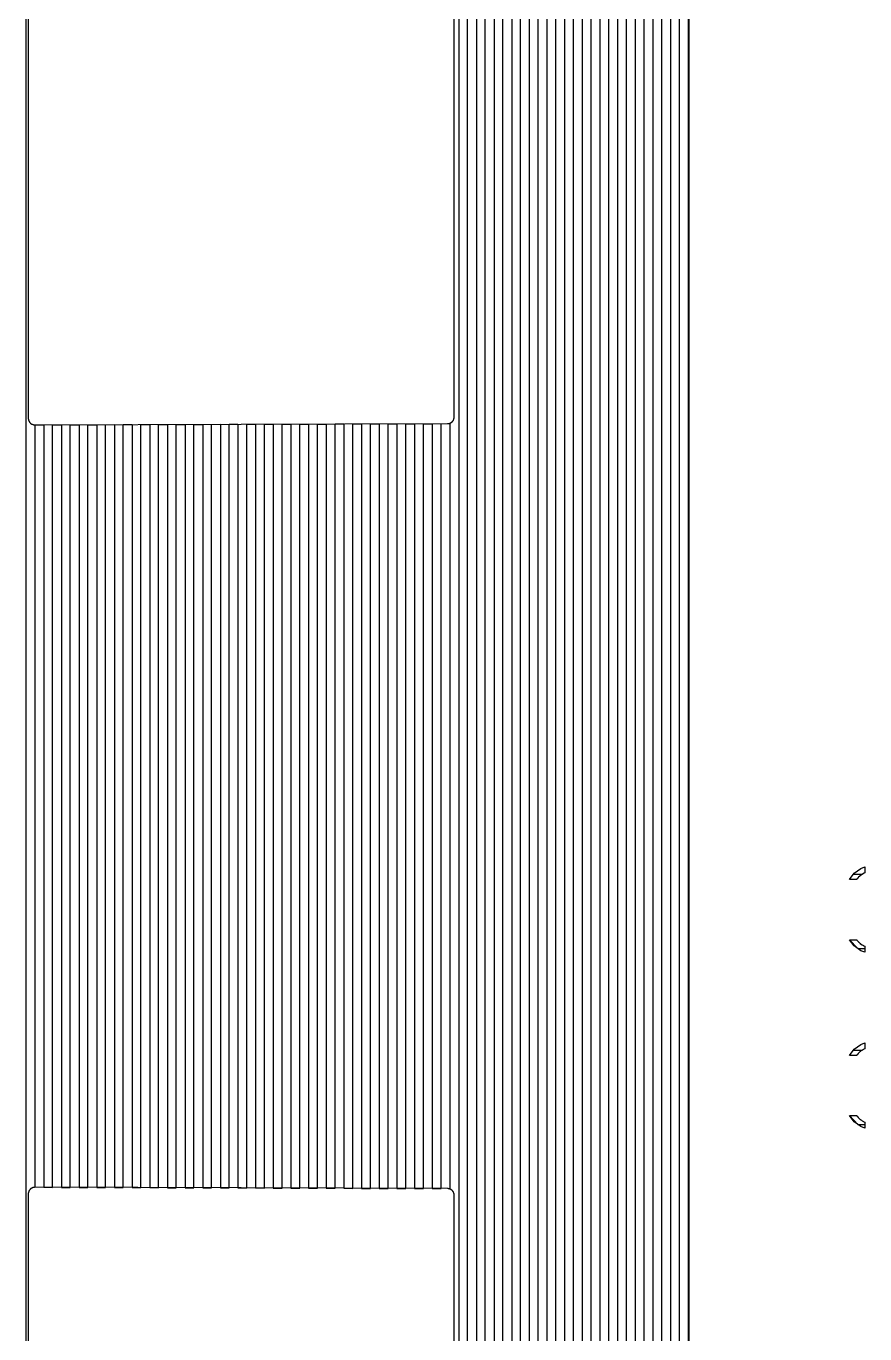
# Model space of a CAD drawing. Header units: metres. Extents: x 141.4 to 191.4, y -114.8 to -61.9.
# Drawn here: x 141.41 to 153.52, y -96.01 to -77.13 of the extents above; entities that cross this region are included whole.
import ezdxf

# ---------------------------------------------------------------- set-up
doc = ezdxf.new("R2010")
doc.units = ezdxf.units.M

msp = doc.modelspace()

# ---------------------------------------------------------------- linework, layer by layer
for points in [[(141.409, -114.81), (141.409, -61.907)], [(147.657, -61.907), (147.657, -98.908)], [(147.784, -98.908), (147.784, -61.907), (147.912, -61.907), (147.912, -98.908)], [(148.039, -98.908), (148.039, -61.907), (148.167, -61.907), (148.167, -98.908)], [(148.294, -98.908), (148.294, -61.907), (148.422, -61.907), (148.422, -98.908)], [(148.549, -98.908), (148.549, -61.907), (148.677, -61.907), (148.677, -98.908)], [(148.804, -98.908), (148.804, -61.907), (148.932, -61.907), (148.932, -98.908)], [(149.059, -98.908), (149.059, -61.907), (149.187, -61.907), (149.187, -98.908)], [(149.314, -98.908), (149.314, -61.907), (149.442, -61.907), (149.442, -98.908)], [(149.569, -98.908), (149.569, -61.907), (149.697, -61.907), (149.697, -98.908)], [(149.824, -98.908), (149.824, -61.907), (149.952, -61.907), (149.952, -98.908)], [(150.079, -98.908), (150.079, -61.907), (150.207, -61.907), (150.207, -98.908)], [(150.334, -98.908), (150.334, -61.907), (150.462, -61.907), (150.462, -98.908)], [(150.589, -98.908), (150.589, -61.907), (150.717, -61.907), (150.717, -98.908)], [(150.844, -98.908), (150.844, -61.907), (150.972, -61.907), (150.972, -98.908)], [(141.44, -62.034), (141.44, -82.792), (141.44, -82.794), (141.44, -82.796), (141.44, -82.798), (141.44, -82.8), (141.44, -82.802), (141.44, -82.804), (141.441, -82.806), (141.441, -82.808), (141.442, -82.81), (141.442, -82.812), (141.443, -82.814), (141.443, -82.816), (141.444, -82.818), (141.445, -82.82), (141.445, -82.822), (141.446, -82.824), (141.449, -82.832), (141.45, -82.834), (141.451, -82.836), (141.452, -82.838), (141.453, -82.84), (141.454, -82.842), (141.455, -82.844), (141.456, -82.845), (141.457, -82.847), (141.459, -82.849), (141.46, -82.851), (141.461, -82.852), (141.462, -82.854), (141.464, -82.855), (141.465, -82.857), (141.467, -82.858), (141.468, -82.86), (141.469, -82.861), (141.471, -82.863), (141.473, -82.864), (141.474, -82.866), (141.476, -82.867), (141.477, -82.868), (141.479, -82.869), (141.481, -82.87), (141.483, -82.872), (141.484, -82.873), (141.486, -82.874), (141.488, -82.875), (141.49, -82.876), (141.492, -82.877), (141.494, -82.877), (141.496, -82.878), (141.504, -82.882), (141.506, -82.882), (141.508, -82.883), (141.51, -82.884), (141.512, -82.884), (141.514, -82.885), (141.516, -82.886), (141.518, -82.886), (141.52, -82.886), (141.522, -82.887), (141.524, -82.887), (141.526, -82.887), (141.528, -82.888), (141.53, -82.888), (141.532, -82.888), (141.534, -82.888), (141.536, -82.888), (147.497, -82.869), (147.499, -82.869), (147.501, -82.869), (147.503, -82.869), (147.505, -82.869), (147.507, -82.868), (147.509, -82.868), (147.511, -82.868), (147.513, -82.867), (147.515, -82.867), (147.517, -82.866), (147.519, -82.866), (147.521, -82.865), (147.523, -82.865), (147.525, -82.864), (147.527, -82.863), (147.529, -82.863), (147.537, -82.859), (147.539, -82.858), (147.541, -82.857), (147.543, -82.857), (147.545, -82.856), (147.547, -82.855), (147.548, -82.854), (147.55, -82.852), (147.552, -82.851), (147.554, -82.85), (147.555, -82.849), (147.557, -82.848), (147.559, -82.846), (147.56, -82.845), (147.562, -82.844), (147.563, -82.842), (147.565, -82.841), (147.566, -82.839), (147.568, -82.838), (147.569, -82.836), (147.57, -82.835), (147.572, -82.833), (147.573, -82.831), (147.574, -82.83), (147.575, -82.828), (147.576, -82.826), (147.578, -82.824), (147.579, -82.823), (147.58, -82.821), (147.581, -82.819), (147.581, -82.817), (147.582, -82.815), (147.583, -82.813), (147.587, -82.805), (147.587, -82.803), (147.588, -82.801), (147.589, -82.799), (147.589, -82.797), (147.59, -82.795), (147.59, -82.793), (147.591, -82.791), (147.591, -82.789), (147.592, -82.787), (147.592, -82.785), (147.592, -82.783), (147.593, -82.781), (147.593, -82.779), (147.593, -82.777), (147.593, -82.775), (147.593, -82.773), (147.593, -62.034)], [(150.985, -62.001), (150.985, -62.003), (150.984, -62.005), (150.983, -62.007), (150.983, -62.009), (150.982, -62.011), (150.982, -62.013), (150.981, -62.015), (150.981, -62.017), (150.98, -62.019), (150.98, -62.022), (150.98, -62.024), (150.979, -62.026), (150.979, -62.028), (150.979, -62.03), (150.979, -62.032), (150.979, -62.034), (150.979, -96.695)], [(141.537, -93.896), (141.537, -82.888), (141.664, -82.888), (141.664, -93.896), (141.792, -93.897), (141.792, -82.887), (141.919, -82.887), (141.919, -93.897), (142.047, -93.898), (142.047, -82.886), (142.174, -82.886), (142.174, -93.898), (142.302, -93.898), (142.302, -82.886), (142.429, -82.885), (142.429, -93.899), (142.557, -93.899), (142.557, -82.885), (142.684, -82.884), (142.684, -93.9), (142.812, -93.9), (142.812, -82.884), (142.939, -82.884), (142.939, -93.9), (143.067, -93.901), (143.067, -82.883), (143.194, -82.883), (143.194, -93.901), (143.322, -93.902), (143.322, -82.882), (143.449, -82.882), (143.449, -93.902), (143.577, -93.902), (143.577, -82.882), (143.704, -82.881), (143.704, -93.903), (143.832, -93.903), (143.832, -82.881), (143.959, -82.88), (143.959, -93.904), (144.087, -93.904), (144.087, -82.88), (144.214, -82.879), (144.214, -93.905), (144.342, -93.905), (144.342, -82.879), (144.469, -82.879), (144.469, -93.905), (144.597, -93.906), (144.597, -82.878), (144.724, -82.878), (144.724, -93.906), (144.852, -93.907), (144.852, -82.877), (144.979, -82.877), (144.979, -93.907), (145.107, -93.907), (145.107, -82.877), (145.234, -82.876), (145.234, -93.908), (145.362, -93.908), (145.362, -82.876), (145.489, -82.875), (145.489, -93.909), (145.617, -93.909), (145.617, -82.875), (145.744, -82.875), (145.744, -93.909), (145.872, -93.91), (145.872, -82.874), (145.999, -82.874), (145.999, -93.91), (146.127, -93.911), (146.127, -82.873), (146.254, -82.873), (146.254, -93.911), (146.382, -93.911), (146.382, -82.873), (146.509, -82.872), (146.509, -93.912), (146.637, -93.912), (146.637, -82.872), (146.764, -82.871), (146.764, -93.913), (146.892, -93.913), (146.892, -82.871), (147.019, -82.871), (147.019, -93.913), (147.147, -93.914), (147.147, -82.87), (147.274, -82.87), (147.274, -93.914), (147.402, -93.915), (147.402, -82.869)], [(147.529, -82.863), (147.529, -93.921)], [(153.304, -89.451), (153.371, -89.361), (153.464, -89.292), (153.524, -89.269), (153.524, -89.356), (153.51, -89.362), (153.508, -89.363), (153.506, -89.364), (153.505, -89.365), (153.503, -89.366), (153.483, -89.378), (153.481, -89.379), (153.479, -89.38), (153.478, -89.382), (153.476, -89.383), (153.457, -89.397), (153.456, -89.398), (153.454, -89.399), (153.452, -89.401), (153.451, -89.402), (153.433, -89.418), (153.432, -89.419), (153.43, -89.42), (153.429, -89.422), (153.428, -89.423), (153.412, -89.441), (153.411, -89.442), (153.409, -89.444), (153.408, -89.446), (153.407, -89.447), (153.404, -89.451), (153.304, -89.451), (153.361, -89.374), (153.49, -89.374)], [(153.304, -90.321), (153.404, -90.321), (153.407, -90.325), (153.408, -90.326), (153.409, -90.328), (153.411, -90.33), (153.412, -90.331), (153.428, -90.349), (153.429, -90.35), (153.43, -90.352), (153.432, -90.353), (153.433, -90.354), (153.451, -90.37), (153.452, -90.371), (153.454, -90.373), (153.456, -90.374), (153.457, -90.375), (153.476, -90.389), (153.478, -90.39), (153.479, -90.392), (153.481, -90.393), (153.483, -90.394), (153.503, -90.406), (153.505, -90.407), (153.506, -90.408), (153.508, -90.409), (153.51, -90.41), (153.524, -90.416), (153.524, -90.503), (153.464, -90.48), (153.371, -90.411), (153.304, -90.321), (153.421, -90.448), (153.524, -90.448)], [(153.304, -91.991), (153.371, -91.901), (153.464, -91.832), (153.524, -91.809), (153.524, -91.896), (153.51, -91.902), (153.508, -91.903), (153.506, -91.904), (153.505, -91.905), (153.503, -91.906), (153.483, -91.918), (153.481, -91.919), (153.479, -91.92), (153.478, -91.922), (153.476, -91.923), (153.457, -91.937), (153.456, -91.938), (153.454, -91.939), (153.452, -91.941), (153.451, -91.942), (153.433, -91.958), (153.432, -91.959), (153.43, -91.96), (153.429, -91.962), (153.428, -91.963), (153.412, -91.981), (153.411, -91.982), (153.409, -91.984), (153.408, -91.986), (153.407, -91.987), (153.404, -91.991), (153.304, -91.991), (153.361, -91.914), (153.49, -91.914)], [(153.304, -92.861), (153.404, -92.861), (153.407, -92.865), (153.408, -92.866), (153.409, -92.868), (153.411, -92.87), (153.412, -92.871), (153.428, -92.889), (153.429, -92.89), (153.43, -92.892), (153.432, -92.893), (153.433, -92.894), (153.451, -92.91), (153.452, -92.911), (153.454, -92.913), (153.456, -92.914), (153.457, -92.915), (153.476, -92.929), (153.478, -92.93), (153.479, -92.932), (153.481, -92.933), (153.483, -92.934), (153.503, -92.946), (153.505, -92.947), (153.506, -92.948), (153.508, -92.949), (153.51, -92.95), (153.524, -92.956), (153.524, -93.043), (153.464, -93.02), (153.371, -92.951), (153.304, -92.861), (153.421, -92.988), (153.524, -92.988)], [(141.446, -93.96), (141.445, -93.962), (141.444, -93.964), (141.444, -93.966), (141.443, -93.968), (141.443, -93.97), (141.442, -93.972), (141.442, -93.974), (141.441, -93.976), (141.441, -93.978), (141.44, -93.98), (141.44, -93.982), (141.44, -93.984), (141.44, -93.986), (141.44, -93.988), (141.44, -93.99), (141.44, -93.992), (141.44, -108.069)], [(147.593, -98.908), (147.593, -94.011), (147.593, -94.009), (147.593, -94.007), (147.593, -94.005), (147.593, -94.003), (147.592, -94.001), (147.592, -93.999), (147.592, -93.997), (147.591, -93.995), (147.591, -93.993), (147.59, -93.991), (147.59, -93.989), (147.589, -93.987), (147.589, -93.985), (147.588, -93.983), (147.587, -93.981), (147.587, -93.979), (147.583, -93.971), (147.582, -93.969), (147.582, -93.967), (147.581, -93.965), (147.58, -93.963), (147.579, -93.962), (147.578, -93.96), (147.577, -93.958), (147.575, -93.956), (147.574, -93.955), (147.573, -93.953), (147.572, -93.951), (147.57, -93.95), (147.569, -93.948), (147.568, -93.946), (147.566, -93.945), (147.565, -93.943), (147.563, -93.942), (147.562, -93.941), (147.56, -93.939), (147.559, -93.938), (147.557, -93.936), (147.555, -93.935), (147.554, -93.934), (147.552, -93.933), (147.55, -93.932), (147.549, -93.931), (147.547, -93.93), (147.545, -93.929), (147.543, -93.928), (147.541, -93.927), (147.539, -93.926), (147.537, -93.925), (147.529, -93.922), (147.527, -93.921), (147.525, -93.92), (147.523, -93.919), (147.521, -93.919), (147.519, -93.918), (147.517, -93.918), (147.515, -93.917), (147.513, -93.917), (147.511, -93.916), (147.509, -93.916), (147.507, -93.916), (147.505, -93.915), (147.503, -93.915), (147.501, -93.915), (147.499, -93.915), (147.497, -93.915), (141.536, -93.896), (141.534, -93.896), (141.532, -93.896), (141.53, -93.896), (141.528, -93.896), (141.526, -93.897), (141.524, -93.897), (141.522, -93.897), (141.52, -93.898), (141.517, -93.898), (141.515, -93.899), (141.513, -93.899), (141.511, -93.9), (141.509, -93.9), (141.507, -93.901), (141.505, -93.902), (141.503, -93.902), (141.495, -93.906), (141.493, -93.907), (141.492, -93.908), (141.49, -93.908), (141.488, -93.909), (141.486, -93.91), (141.484, -93.911), (141.482, -93.913), (141.481, -93.914), (141.479, -93.915), (141.477, -93.916), (141.476, -93.917), (141.474, -93.919), (141.472, -93.92), (141.471, -93.921), (141.469, -93.923), (141.468, -93.924), (141.466, -93.926), (141.465, -93.927), (141.464, -93.929), (141.462, -93.93), (141.461, -93.932), (141.46, -93.934), (141.458, -93.935), (141.457, -93.937), (141.456, -93.939), (141.455, -93.941), (141.454, -93.942), (141.453, -93.944), (141.452, -93.946), (141.451, -93.948), (141.45, -93.95), (141.449, -93.952), (141.446, -93.96)]]:
    msp.add_lwpolyline(points)

doc.saveas('drawing.dxf')
